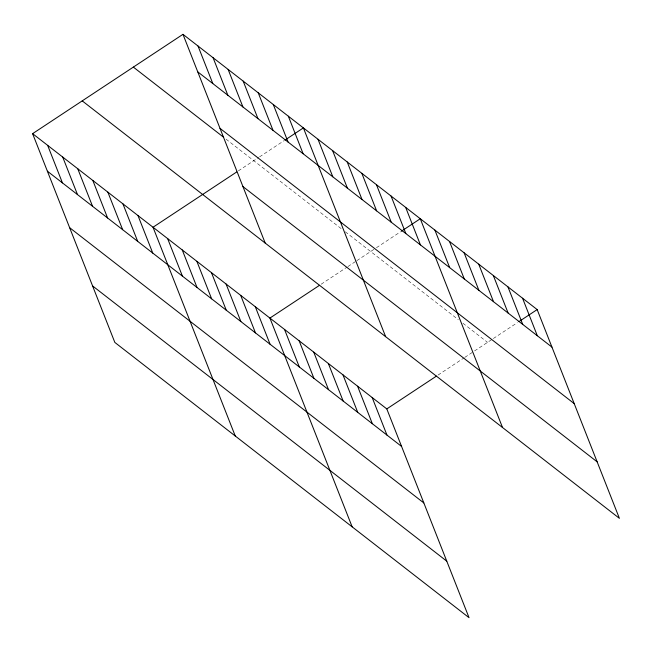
<?xml version="1.0" encoding="UTF-8"?>
<svg xmlns="http://www.w3.org/2000/svg" width="652" height="652" viewBox="0 0 652 652"><rect width="100%" height="100%" fill="white"/><g stroke="black" fill="none" stroke-linecap="round" stroke-linejoin="round"><path stroke-width="0.49" stroke-dasharray="3.26 2.44" d="M238.355 170.873L258.738 157.409M259.561 156.863L284.378 140.473M321.159 284.223L347.125 267.067M347.94 266.538L356.049 261.175M356.864 260.637L375.617 248.249M376.448 247.703L400.434 231.859M438.038 375.063L464.012 357.907M464.819 357.369L473.751 351.469M474.558 350.931L492.504 339.081M493.336 338.535L517.313 322.691M226.04 139.145L341.436 228.819M345.283 231.802L458.323 319.651M462.936 323.237L487.541 342.357"/><path stroke-width="0.98" d="M32.6 133.66L386.799 408.91L469.032 617.672L114.834 342.422L32.6 133.66L182.968 34.328L537.166 309.578L619.4 518.34L82.225 100.881M236.733 171.949L153.024 227.246L235.258 436.009M285.201 139.927L303.392 127.906L385.634 336.676M319.537 285.299L269.912 318.078L352.145 526.84M401.257 231.305L420.279 218.746L502.513 427.508M386.799 408.91L436.416 376.131M518.968 321.599L537.166 309.578M197.752 71.859L551.951 347.108M220.009 128.362L574.208 403.612M133.35 67.107L223.669 137.295M242.943 186.578L597.142 461.836M47.384 171.191L401.583 446.441M69.642 227.695L423.841 502.953M92.576 285.918L446.775 561.168M522.554 298.225L537.338 335.756M507.941 286.872L522.725 324.403M493.336 275.511L508.12 313.041M478.723 264.158L493.507 301.689M464.11 252.805L478.894 290.336M449.505 241.452L464.289 278.983M434.892 230.099L449.676 267.63M405.666 207.393L420.45 244.924M391.061 196.032L405.846 233.563M376.448 184.679L391.233 222.21M361.836 173.326L376.62 210.857M347.231 161.973L362.015 199.504M332.618 150.62L347.402 188.151M318.005 139.267L332.789 176.798M288.339 116.211L303.123 153.742M273.286 104.516L288.07 142.046M258.233 92.812L273.017 130.343M372.186 397.557L386.97 435.088M243.18 81.117L257.964 118.648M357.573 386.204L372.357 423.735M228.127 69.422L242.911 106.952M342.968 374.851L357.752 412.382M213.074 57.718L227.858 95.249M328.355 363.498L343.139 401.029M198.021 46.023L212.805 83.554M313.742 352.145L328.526 389.676M182.968 34.328L265.201 243.09M299.129 340.784L313.914 378.315M284.525 329.431L299.309 366.962M255.299 306.725L270.083 344.256M240.694 295.372L255.478 332.903M226.081 284.019L240.865 321.55M211.468 272.658L226.252 310.189M196.855 261.305L211.639 298.836M182.25 249.952L197.034 287.483M167.637 238.599L182.421 276.13M137.971 215.543L152.755 253.082M122.918 203.848L137.702 241.379M107.865 192.153L122.649 229.683M92.812 180.449L107.596 217.98M77.759 168.754L92.543 206.285M62.706 157.059L77.49 194.589M47.653 145.355L62.437 182.886"/></g></svg>
